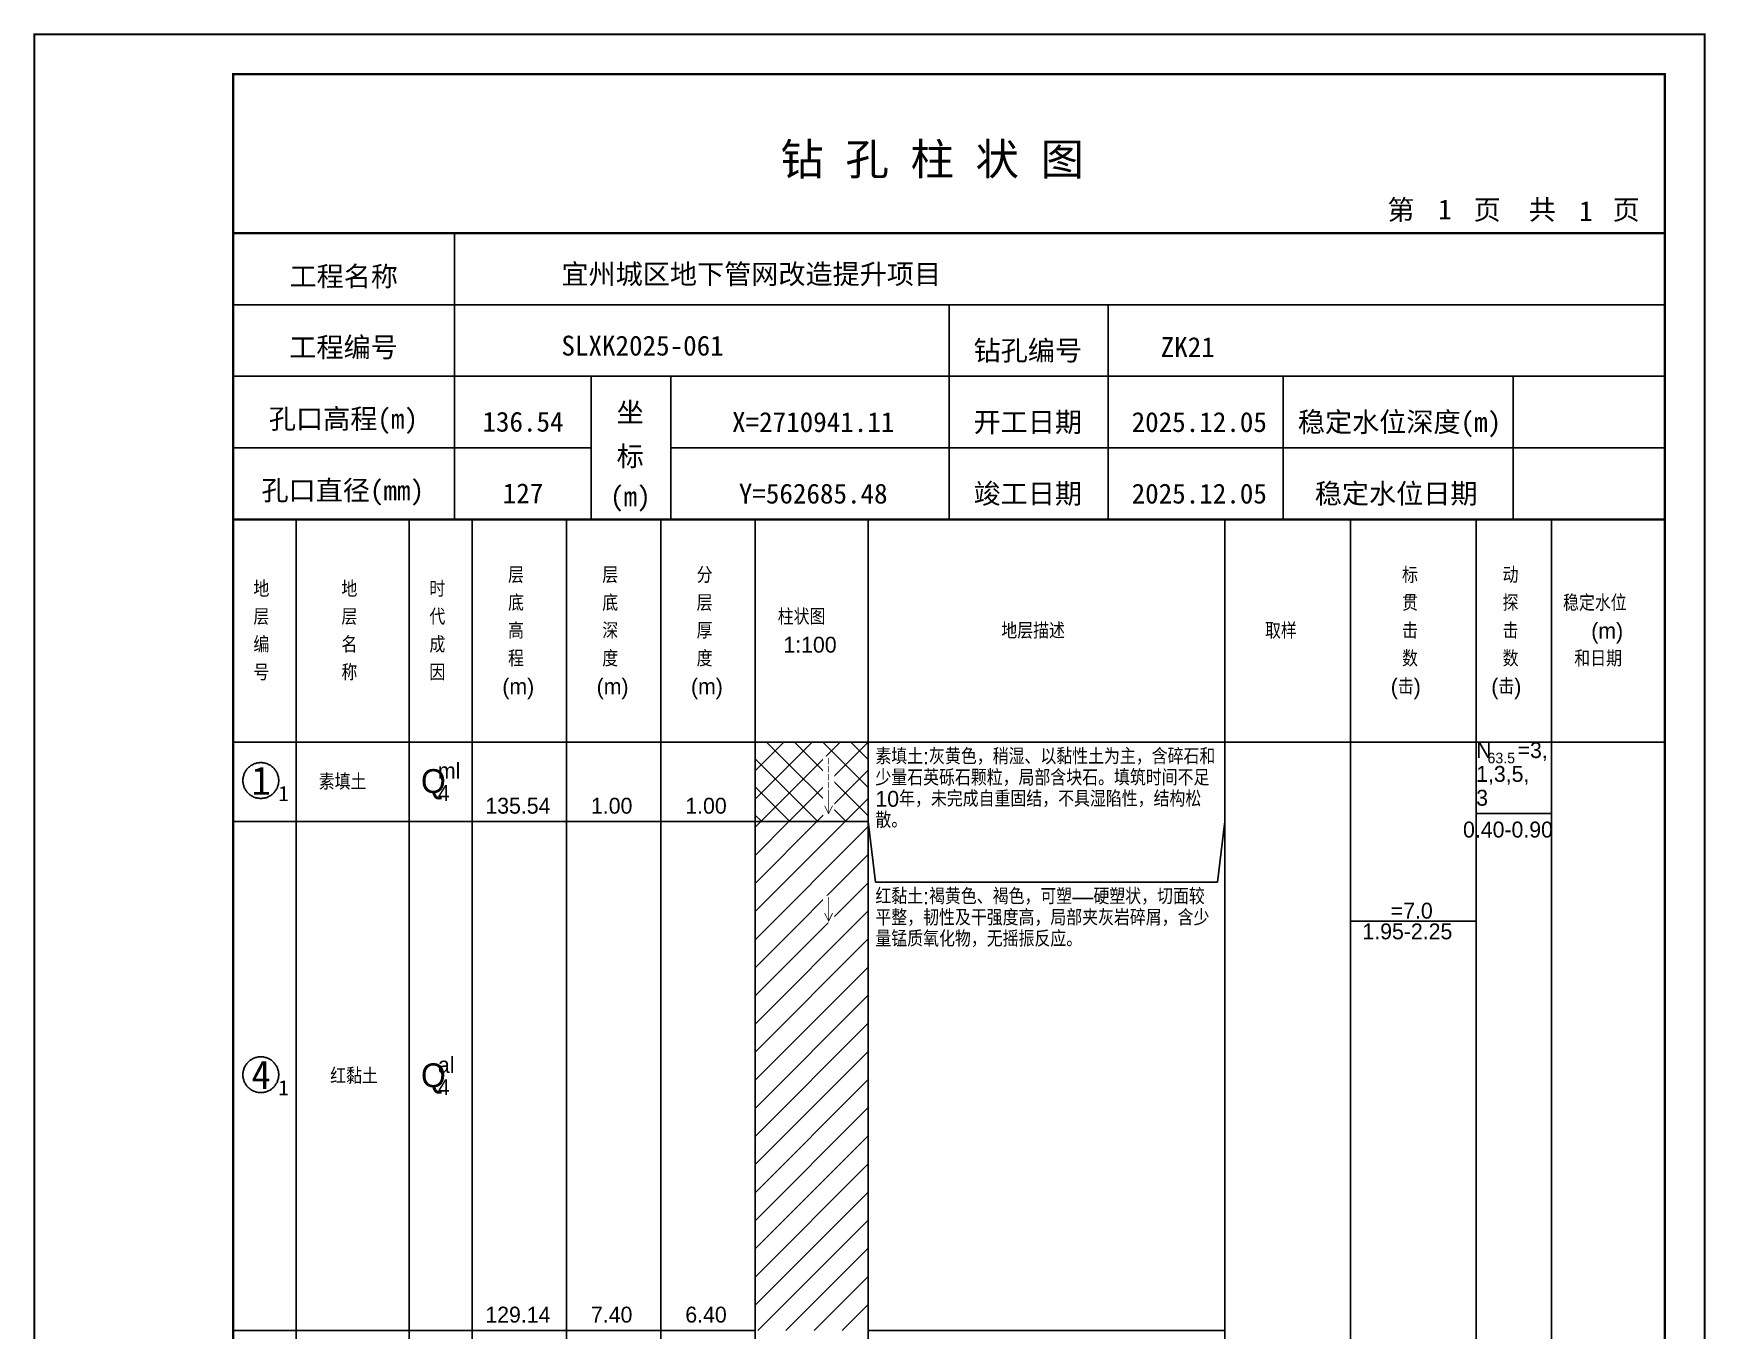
# Model space of a CAD drawing. Header units: millimetres. Extents: x 12489 to 89920, y 4630 to 4927.
# Drawn here: x 42849.3 to 43059.6, y 4763.7 to 4926.8 of the extents above; entities that cross this region are included whole.
import ezdxf
from ezdxf.enums import TextEntityAlignment as Align

# ---------------------------------------------------------------- set-up
doc = ezdxf.new("R2010")
doc.units = ezdxf.units.MM
doc.layers.add('ZZT_TC', color=7, linetype='Continuous')
doc.styles.add('成果图图块', font='', dxfattribs={"height": 2.5})
doc.styles.add('成果图模板', font='')
doc.styles.add('成果图模板标题', font='simhei.ttf')
doc.styles.add('成果图表体', font='Comfont.shx', dxfattribs={"height": 2, "bigfont": 'Hztxt12a.shx'})
doc.styles.get('成果图图块').set_extended_font_data('FangSong_GB2312')
doc.styles.get('成果图模板').set_extended_font_data('FangSong_GB2312')

# ---------------------------------------------------------------- blocks, each defined once
blk = doc.blocks.new('DCBH-1-1-1245', base_point=(0.3, -0.11))
at = {"layer": 'ZZT_TC', "color": 7}
blk.add_polyline3d([(-0.19, 2.31, 0), (-0.3, 2.31, 0), (-0.41, 2.3, 0), (-0.52, 2.29, 0), (-0.63, 2.27, 0), (-0.73, 2.24, 0), (-0.84, 2.21, 0), (-0.95, 2.18, 0), (-1.05, 2.14, 0), (-1.15, 2.09, 0), (-1.25, 2.04, 0), (-1.35, 1.99, 0), (-1.44, 1.93, 0), (-1.53, 1.87, 0), (-1.62, 1.8, 0), (-1.7, 1.73, 0), (-1.78, 1.65, 0), (-1.86, 1.57, 0), (-1.93, 1.49, 0), (-2, 1.4, 0), (-2.06, 1.31, 0), (-2.12, 1.22, 0), (-2.17, 1.12, 0), (-2.22, 1.02, 0), (-2.27, 0.92, 0), (-2.31, 0.82, 0), (-2.34, 0.71, 0), (-2.37, 0.61, 0), (-2.4, 0.5, 0), (-2.41, 0.39, 0), (-2.43, 0.28, 0), (-2.44, 0.17, 0), (-2.44, 0.06, 0), (-2.44, -0.05, 0), (-2.43, -0.16, 0), (-2.41, -0.27, 0), (-2.4, -0.38, 0), (-2.37, -0.49, 0), (-2.34, -0.6, 0), (-2.31, -0.7, 0), (-2.27, -0.8, 0), (-2.22, -0.9, 0), (-2.17, -1, 0), (-2.12, -1.1, 0), (-2.06, -1.19, 0), (-2, -1.28, 0), (-1.93, -1.37, 0), (-1.86, -1.45, 0), (-1.78, -1.53, 0), (-1.7, -1.61, 0), (-1.62, -1.68, 0), (-1.53, -1.75, 0), (-1.44, -1.81, 0), (-1.35, -1.87, 0), (-1.25, -1.93, 0), (-1.15, -1.98, 0), (-1.05, -2.02, 0), (-0.95, -2.06, 0), (-0.84, -2.1, 0), (-0.73, -2.13, 0), (-0.63, -2.15, 0), (-0.52, -2.17, 0), (-0.41, -2.18, 0), (-0.3, -2.19, 0), (-0.19, -2.19, 0), (-0.08, -2.19, 0), (0.03, -2.18, 0), (0.14, -2.17, 0), (0.25, -2.15, 0), (0.36, -2.13, 0), (0.47, -2.1, 0), (0.57, -2.06, 0), (0.67, -2.02, 0), (0.77, -1.98, 0), (0.87, -1.93, 0), (0.97, -1.87, 0), (1.06, -1.81, 0), (1.15, -1.75, 0), (1.24, -1.68, 0), (1.32, -1.61, 0), (1.4, -1.53, 0), (1.48, -1.45, 0), (1.55, -1.37, 0), (1.62, -1.28, 0), (1.68, -1.19, 0), (1.74, -1.1, 0), (1.8, -1, 0), (1.85, -0.9, 0), (1.89, -0.8, 0), (1.93, -0.7, 0), (1.97, -0.6, 0), (2, -0.49, 0), (2.02, -0.38, 0), (2.04, -0.27, 0), (2.05, -0.16, 0), (2.06, -0.05, 0), (2.06, 0.06, 0), (2.06, 0.17, 0), (2.05, 0.28, 0), (2.04, 0.39, 0), (2.02, 0.5, 0), (2, 0.61, 0), (1.97, 0.71, 0), (1.93, 0.82, 0), (1.89, 0.92, 0), (1.85, 1.02, 0), (1.8, 1.12, 0), (1.74, 1.22, 0), (1.68, 1.31, 0), (1.62, 1.4, 0), (1.55, 1.49, 0), (1.48, 1.57, 0), (1.4, 1.65, 0), (1.32, 1.73, 0), (1.24, 1.8, 0), (1.15, 1.87, 0), (1.06, 1.93, 0), (0.97, 1.99, 0), (0.87, 2.04, 0), (0.77, 2.09, 0), (0.67, 2.14, 0), (0.57, 2.18, 0), (0.47, 2.21, 0), (0.36, 2.24, 0), (0.25, 2.27, 0), (0.14, 2.29, 0), (0.03, 2.3, 0), (-0.08, 2.31, 0), (-0.19, 2.31, 0)], dxfattribs=at)
at = {"style": '成果图图块'}
blk.add_text('1', height=3.57, dxfattribs=at).set_placement((-0.16, -1.74), align=Align.CENTER)
blk.add_text('1', height=1.91, dxfattribs=at).set_placement((2.03, -2.53))
blk = doc.blocks.new('DCBH-1-1-1246', base_point=(0.3, -0.11))
at = {"layer": 'ZZT_TC', "color": 7}
blk.add_polyline3d([(-0.19, 2.31, 0), (-0.3, 2.31, 0), (-0.41, 2.3, 0), (-0.52, 2.29, 0), (-0.63, 2.27, 0), (-0.73, 2.24, 0), (-0.84, 2.21, 0), (-0.95, 2.18, 0), (-1.05, 2.14, 0), (-1.15, 2.09, 0), (-1.25, 2.04, 0), (-1.35, 1.99, 0), (-1.44, 1.93, 0), (-1.53, 1.87, 0), (-1.62, 1.8, 0), (-1.7, 1.73, 0), (-1.78, 1.65, 0), (-1.86, 1.57, 0), (-1.93, 1.49, 0), (-2, 1.4, 0), (-2.06, 1.31, 0), (-2.12, 1.22, 0), (-2.17, 1.12, 0), (-2.22, 1.02, 0), (-2.27, 0.92, 0), (-2.31, 0.82, 0), (-2.34, 0.71, 0), (-2.37, 0.61, 0), (-2.4, 0.5, 0), (-2.41, 0.39, 0), (-2.43, 0.28, 0), (-2.44, 0.17, 0), (-2.44, 0.06, 0), (-2.44, -0.05, 0), (-2.43, -0.16, 0), (-2.41, -0.27, 0), (-2.4, -0.38, 0), (-2.37, -0.49, 0), (-2.34, -0.6, 0), (-2.31, -0.7, 0), (-2.27, -0.8, 0), (-2.22, -0.9, 0), (-2.17, -1, 0), (-2.12, -1.1, 0), (-2.06, -1.19, 0), (-2, -1.28, 0), (-1.93, -1.37, 0), (-1.86, -1.45, 0), (-1.78, -1.53, 0), (-1.7, -1.61, 0), (-1.62, -1.68, 0), (-1.53, -1.75, 0), (-1.44, -1.81, 0), (-1.35, -1.87, 0), (-1.25, -1.93, 0), (-1.15, -1.98, 0), (-1.05, -2.02, 0), (-0.95, -2.06, 0), (-0.84, -2.1, 0), (-0.73, -2.13, 0), (-0.63, -2.15, 0), (-0.52, -2.17, 0), (-0.41, -2.18, 0), (-0.3, -2.19, 0), (-0.19, -2.19, 0), (-0.08, -2.19, 0), (0.03, -2.18, 0), (0.14, -2.17, 0), (0.25, -2.15, 0), (0.36, -2.13, 0), (0.47, -2.1, 0), (0.57, -2.06, 0), (0.67, -2.02, 0), (0.77, -1.98, 0), (0.87, -1.93, 0), (0.97, -1.87, 0), (1.06, -1.81, 0), (1.15, -1.75, 0), (1.24, -1.68, 0), (1.32, -1.61, 0), (1.4, -1.53, 0), (1.48, -1.45, 0), (1.55, -1.37, 0), (1.62, -1.28, 0), (1.68, -1.19, 0), (1.74, -1.1, 0), (1.8, -1, 0), (1.85, -0.9, 0), (1.89, -0.8, 0), (1.93, -0.7, 0), (1.97, -0.6, 0), (2, -0.49, 0), (2.02, -0.38, 0), (2.04, -0.27, 0), (2.05, -0.16, 0), (2.06, -0.05, 0), (2.06, 0.06, 0), (2.06, 0.17, 0), (2.05, 0.28, 0), (2.04, 0.39, 0), (2.02, 0.5, 0), (2, 0.61, 0), (1.97, 0.71, 0), (1.93, 0.82, 0), (1.89, 0.92, 0), (1.85, 1.02, 0), (1.8, 1.12, 0), (1.74, 1.22, 0), (1.68, 1.31, 0), (1.62, 1.4, 0), (1.55, 1.49, 0), (1.48, 1.57, 0), (1.4, 1.65, 0), (1.32, 1.73, 0), (1.24, 1.8, 0), (1.15, 1.87, 0), (1.06, 1.93, 0), (0.97, 1.99, 0), (0.87, 2.04, 0), (0.77, 2.09, 0), (0.67, 2.14, 0), (0.57, 2.18, 0), (0.47, 2.21, 0), (0.36, 2.24, 0), (0.25, 2.27, 0), (0.14, 2.29, 0), (0.03, 2.3, 0), (-0.08, 2.31, 0), (-0.19, 2.31, 0)], dxfattribs=at)
at = {"style": '成果图图块'}
blk.add_text('4', height=3.57, dxfattribs=at).set_placement((-0.16, -1.74), align=Align.CENTER)
blk.add_text('1', height=1.91, dxfattribs=at).set_placement((2.03, -2.53))
blk = doc.blocks.new('zztSLbg.dwg', base_point=(0.5, 0))
blk.add_wipeout([(-0.2, -0.2), (1.2, -0.2), (1.2, 3.2), (-0.2, 3.2)])
at = {"color": 7, "const_width": 0.1}
for points in [[(0.5, 3), (0.5, 0)], [(0, 1), (0.5, 0), (1, 1)]]:
    blk.add_lwpolyline(points, dxfattribs=at)
blk = doc.blocks.new('zztGLdt.dwg', base_point=(0.5, 0))
blk.add_wipeout([(-0.2, -0.2), (1.2, -0.2), (1.2, 3.2), (-0.2, 3.2)])
at = {"color": 7, "const_width": 0.1}
for points in [[(0.5, 3), (0.5, 0)], [(0, 1), (0.5, 0), (1, 1)]]:
    blk.add_lwpolyline(points, dxfattribs=at)
blk = doc.blocks.new('钻孔柱状图路桥昇龙制图梁世成校核莫家里.dwg139', base_point=(25, 236))
for p, q in [((52.82, 236), (52.82, 272)), ((25, 263), (205, 263)), ((115, 236), (115, 263)), ((135, 236), (135, 263)), ((25, 254), (205, 254)), ((70, 236), (70, 254)), ((80, 236), (80, 254)), ((157, 236), (157, 254)), ((185.95, 236), (185.95, 254)), ((25, 245), (70, 245)), ((80, 245), (205, 245))]:
    blk.add_line(p, q)
for points, const_width in [([(0, 0), (210, 0), (210, 297), (0, 297)], 0.25), ([(25, 5), (205, 5), (205, 292), (25, 292)], 0.3)]:
    blk.add_lwpolyline(points, close=True, dxfattribs=dict(const_width=const_width))
at = {"const_width": 0.3}
for points in [[(25, 272), (205, 272)], [(25, 236), (205, 236)]]:
    blk.add_lwpolyline(points, dxfattribs=at)
for s, height, style, p in [('钻 孔 柱 状 图', 4, '成果图模板标题', (93.8, 279.31)), ('第', 2.5, '成果图模板', (170.12, 273.7)), ('页', 2.5, '成果图模板', (180.96, 273.7)), ('共', 2.5, '成果图模板', (187.88, 273.7)), ('页', 2.5, '成果图模板', (198.44, 273.7)), ('工程名称', 2.5, '成果图模板', (32.07, 265.32)), ('宜州城区地下管网改造提升项目', 2.5, '成果图模板', (66.26, 265.61)), ('工程编号', 2.5, '成果图模板', (32.05, 256.41)), ('SLXK2025-061', 2.5, '成果图模板', (66.26, 256.61)), ('钻孔编号', 2.5, '成果图模板', (118.08, 256)), ('ZK21', 2.5, '成果图模板', (141.61, 256.43)), ('孔口高程(m)', 2.5, '成果图模板', (29.48, 247.41)), ('坐', 2.5, '成果图模板', (73.21, 248.24)), ('开工日期', 2.5, '成果图模板', (118.08, 247)), ('稳定水位深度(m)', 2.5, '成果图模板', (158.86, 247)), ('标', 2.5, '成果图模板', (73.21, 242.7)), ('孔口直径(mm)', 2.5, '成果图模板', (28.54, 238.41)), ('(m) ', 2.5, '成果图模板', (72.38, 237.65)), ('竣工日期', 2.5, '成果图模板', (118.08, 238)), ('稳定水位日期', 2.5, '成果图模板', (160.99, 238))]:
    blk.add_text(s, height=height, dxfattribs=dict(style=style)).set_placement(p)
at = {"style": '成果图模板'}
for s, p in [('1', (177.35, 273.74)), ('1', (195.08, 273.53)), ('136.54', (61.43, 247.04)), ('X=2710941.11', (97.92, 247)), ('2025.12.05', (146.46, 247)), ('127', (61.43, 238.04)), ('Y=562685.48', (97.92, 238)), ('2025.12.05', (146.46, 238))]:
    blk.add_text(s, height=2.5, dxfattribs=at).set_placement(p, align=Align.CENTER)

msp = doc.modelspace()

# ---------------------------------------------------------------- hatches: boundary and pattern name
at = {"linetype": 'Continuous'}
h = msp.add_hatch(dxfattribs=at)
h.set_pattern_fill('GKSTT', scale=0.5, style=0, pattern_type=2)
h.set_pattern_definition([(45, (0, 0), (-1.76776695, 1.76776695), []), (135, (0, 0), (-1.76776695, -1.76776695), [])])
h.paths.add_polyline_path([(42940.06, 4827.71), (42954.29, 4827.71), (42954.29, 4837.71), (42940.06, 4837.71)])
h = msp.add_hatch(dxfattribs=at)
h.set_pattern_fill('GKNXT', scale=0.5, style=0, pattern_type=2)
h.set_pattern_definition([(45, (0, 0), (-1.76776695, 1.76776695), [])])
h.paths.add_polyline_path([(42940.06, 4763.71), (42954.29, 4763.71), (42954.29, 4827.71), (42940.06, 4827.71)])

# ---------------------------------------------------------------- linework, layer by layer
at = {"color": 0}
for p, q in [((42874.45, 4837.71), (42882.35, 4837.71)), ((42874.45, 4827.71), (42874.45, 4837.71)), ((42882.35, 4827.71), (42882.35, 4837.71)), ((42874.45, 4827.71), (42882.35, 4827.71)), ((42874.45, 4827.71), (42882.35, 4827.71)), ((42874.45, 4763.71), (42874.45, 4827.71)), ((42882.35, 4763.71), (42882.35, 4827.71)), ((42874.45, 4763.71), (42882.35, 4763.71))]:
    msp.add_line(p, q, dxfattribs=at)
for points in [[(42874.45, 4865.71), (42882.35, 4865.71)], [(42874.45, 4837.71), (42874.45, 4865.71)], [(42882.35, 4837.71), (42882.35, 4865.71)], [(42882.35, 4865.71), (42896.58, 4865.71)], [(42882.35, 4837.71), (42882.35, 4865.71)], [(42896.58, 4837.71), (42896.58, 4865.71)], [(42896.58, 4865.71), (42904.49, 4865.71)], [(42896.58, 4837.71), (42896.58, 4865.71)], [(42904.49, 4837.71), (42904.49, 4865.71)], [(42904.49, 4865.71), (42916.35, 4865.71)], [(42904.49, 4837.71), (42904.49, 4865.71)], [(42916.35, 4837.71), (42916.35, 4865.71)], [(42916.35, 4865.71), (42928.2, 4865.71)], [(42916.35, 4837.71), (42916.35, 4865.71)], [(42928.2, 4837.71), (42928.2, 4865.71)], [(42928.2, 4865.71), (42940.06, 4865.71)], [(42928.2, 4837.71), (42928.2, 4865.71)], [(42940.06, 4837.71), (42940.06, 4865.71)], [(42940.06, 4865.71), (42954.29, 4865.71)], [(42940.06, 4837.71), (42940.06, 4865.71)], [(42954.29, 4837.71), (42954.29, 4865.71)], [(42954.29, 4865.71), (42999.11, 4865.71)], [(42954.29, 4837.71), (42954.29, 4865.71)], [(42999.11, 4837.71), (42999.11, 4865.71)], [(42999.11, 4865.71), (43014.92, 4865.71)], [(42999.11, 4837.71), (42999.11, 4865.71)], [(43014.92, 4837.71), (43014.92, 4865.71)], [(43014.92, 4865.71), (43030.73, 4865.71)], [(43014.92, 4837.71), (43014.92, 4865.71)], [(43030.73, 4837.71), (43030.73, 4865.71)], [(43030.73, 4865.71), (43040.22, 4865.71)], [(43030.73, 4837.71), (43030.73, 4865.71)], [(43040.22, 4837.71), (43040.22, 4865.71)], [(43040.22, 4865.71), (43054.45, 4865.71)], [(43040.22, 4837.71), (43040.22, 4865.71)], [(43054.45, 4837.71), (43054.45, 4865.71)], [(42874.45, 4837.71), (42882.35, 4837.71)], [(42874.45, 4643.71), (42874.45, 4837.71)], [(42874.45, 4837.71), (42882.35, 4837.71)], [(42882.35, 4643.71), (42882.35, 4837.71)], [(42882.35, 4837.71), (42896.58, 4837.71)], [(42882.35, 4643.71), (42882.35, 4837.71)], [(42882.35, 4837.71), (42896.58, 4837.71)], [(42882.35, 4837.71), (42896.58, 4837.71)], [(42882.35, 4827.71), (42882.35, 4837.71)], [(42896.58, 4643.71), (42896.58, 4837.71)], [(42896.58, 4827.71), (42896.58, 4837.71)], [(42896.58, 4837.71), (42904.49, 4837.71)], [(42896.58, 4643.71), (42896.58, 4837.71)], [(42896.58, 4837.71), (42904.49, 4837.71)], [(42896.58, 4837.71), (42904.49, 4837.71)], [(42896.58, 4827.71), (42896.58, 4837.71)], [(42904.49, 4643.71), (42904.49, 4837.71)], [(42904.49, 4827.71), (42904.49, 4837.71)], [(42904.49, 4837.71), (42916.35, 4837.71)], [(42904.49, 4643.71), (42904.49, 4837.71)], [(42904.49, 4837.71), (42916.35, 4837.71)], [(42904.49, 4837.71), (42916.35, 4837.71)], [(42904.49, 4827.71), (42904.49, 4837.71)], [(42916.35, 4643.71), (42916.35, 4837.71)], [(42916.35, 4827.71), (42916.35, 4837.71)], [(42916.35, 4837.71), (42928.2, 4837.71)], [(42916.35, 4643.71), (42916.35, 4837.71)], [(42916.35, 4837.71), (42928.2, 4837.71)], [(42916.35, 4837.71), (42928.2, 4837.71)], [(42916.35, 4827.71), (42916.35, 4837.71)], [(42928.2, 4643.71), (42928.2, 4837.71)], [(42928.2, 4827.71), (42928.2, 4837.71)], [(42928.2, 4837.71), (42940.06, 4837.71)], [(42928.2, 4643.71), (42928.2, 4837.71)], [(42928.2, 4837.71), (42940.06, 4837.71)], [(42928.2, 4837.71), (42940.06, 4837.71)], [(42928.2, 4827.71), (42928.2, 4837.71)], [(42940.06, 4643.71), (42940.06, 4837.71)], [(42940.06, 4827.71), (42940.06, 4837.71)], [(42940.06, 4837.71), (42954.29, 4837.71)], [(42940.06, 4643.71), (42940.06, 4837.71)], [(42940.06, 4837.71), (42954.29, 4837.71)], [(42954.29, 4643.71), (42954.29, 4837.71)], [(42954.29, 4837.71), (42999.11, 4837.71)], [(42954.29, 4643.71), (42954.29, 4837.71)], [(42954.29, 4837.71), (42999.11, 4837.71)], [(42954.29, 4827.71), (42954.29, 4837.71)], [(42999.11, 4643.71), (42999.11, 4837.71)], [(42999.11, 4827.71), (42999.11, 4837.71)], [(42999.11, 4837.71), (43014.92, 4837.71)], [(42999.11, 4643.71), (42999.11, 4837.71)], [(42999.11, 4837.71), (43014.92, 4837.71)], [(43014.92, 4643.71), (43014.92, 4837.71)], [(43014.92, 4837.71), (43030.73, 4837.71)], [(43014.92, 4643.71), (43014.92, 4837.71)], [(43014.92, 4837.71), (43030.73, 4837.71)], [(43030.73, 4643.71), (43030.73, 4837.71)], [(43030.73, 4837.71), (43040.22, 4837.71)], [(43030.73, 4643.71), (43030.73, 4837.71)], [(43030.73, 4837.71), (43040.22, 4837.71)], [(43030.73, 4837.71), (43040.22, 4837.71)], [(43030.73, 4828.71), (43030.73, 4837.71)], [(43040.22, 4643.71), (43040.22, 4837.71)], [(43040.22, 4828.71), (43040.22, 4837.71)], [(43040.22, 4837.71), (43054.45, 4837.71)], [(43040.22, 4643.71), (43040.22, 4837.71)], [(43040.22, 4837.71), (43054.45, 4837.71)], [(43054.45, 4643.71), (43054.45, 4837.71)], [(42882.35, 4827.71), (42896.58, 4827.71)], [(42882.35, 4827.71), (42896.58, 4827.71)], [(42882.35, 4763.71), (42882.35, 4827.71)], [(42896.58, 4763.71), (42896.58, 4827.71)], [(42896.58, 4827.71), (42904.49, 4827.71)], [(42896.58, 4827.71), (42904.49, 4827.71)], [(42896.58, 4763.71), (42896.58, 4827.71)], [(42904.49, 4763.71), (42904.49, 4827.71)], [(42904.49, 4827.71), (42916.35, 4827.71)], [(42904.49, 4827.71), (42916.35, 4827.71)], [(42904.49, 4763.71), (42904.49, 4827.71)], [(42916.35, 4763.71), (42916.35, 4827.71)], [(42916.35, 4827.71), (42928.2, 4827.71)], [(42916.35, 4827.71), (42928.2, 4827.71)], [(42916.35, 4763.71), (42916.35, 4827.71)], [(42928.2, 4763.71), (42928.2, 4827.71)], [(42928.2, 4827.71), (42940.06, 4827.71)], [(42928.2, 4827.71), (42940.06, 4827.71)], [(42928.2, 4763.71), (42928.2, 4827.71)], [(42940.06, 4763.71), (42940.06, 4827.71)], [(42954.29, 4827.71), (42955.19, 4820.11)], [(42954.29, 4763.71), (42954.29, 4827.71)], [(42998.22, 4820.11), (42999.11, 4827.71)], [(42999.11, 4763.71), (42999.11, 4827.71)], [(43030.73, 4828.71), (43040.22, 4828.71)], [(42955.19, 4820.11), (42998.22, 4820.11)], [(43014.92, 4815.21), (43030.73, 4815.21)], [(42882.35, 4763.71), (42896.58, 4763.71)], [(42896.58, 4763.71), (42904.49, 4763.71)], [(42904.49, 4763.71), (42916.35, 4763.71)], [(42916.35, 4763.71), (42928.2, 4763.71)], [(42928.2, 4763.71), (42940.06, 4763.71)], [(42954.29, 4763.71), (42999.11, 4763.71)]]:
    msp.add_lwpolyline(points, dxfattribs=at)
at = {"color": 7, "flags": 128}
msp.add_lwpolyline([(42940.06, 4827.71), (42954.29, 4827.71)], dxfattribs=at)

# ---------------------------------------------------------------- block references
for name, p in [('DCBH-1-1-1245', (42878.4, 4832.71)), ('DCBH-1-1-1246', (42878.4, 4795.71))]:
    msp.add_blockref(name, p)

# ---------------------------------------------------------------- texts
at = {"color": 0, "style": '成果图表体'}
for s, height, p in [('层', 2, (42909, 4857.71)), ('层', 2, (42920.85, 4857.71)), ('分', 2, (42932.71, 4857.71)), ('标', 2, (43021.41, 4857.71)), ('动', 2, (43034.05, 4857.71)), ('地', 2, (42876.98, 4855.96)), ('地', 2, (42888.05, 4855.96)), ('时', 2, (42899.11, 4855.96)), ('底', 2, (42909, 4854.21)), ('底', 2, (42920.85, 4854.21)), ('层', 2, (42932.71, 4854.21)), ('贯', 2, (43021.41, 4854.21)), ('探', 2, (43034.05, 4854.21)), ('稳定水位', 2, (43041.65, 4854.21)), ('层', 2, (42876.98, 4852.46)), ('层', 2, (42888.05, 4852.46)), ('代', 2, (42899.11, 4852.46)), ('高', 2, (42909, 4850.71)), ('深', 2, (42920.85, 4850.71)), ('厚', 2, (42932.71, 4850.71)), ('柱状图', 2, (42942.91, 4852.46)), ('地层描述', 2, (42971.02, 4850.71)), ('取样', 2, (43004.18, 4850.71)), ('击', 2, (43021.41, 4850.71)), ('击', 2, (43034.05, 4850.71)), ('(m)', 2, (43045.2, 4850.71)), ('编', 2, (42876.98, 4848.96)), ('名', 2, (42888.05, 4848.96)), ('成', 2, (42899.11, 4848.96)), ('1:100', 2, (42943.62, 4848.96)), ('程', 2, (42909, 4847.21)), ('度', 2, (42920.85, 4847.21)), ('度', 2, (42932.71, 4847.21)), ('数', 2, (43021.41, 4847.21)), ('数', 2, (43034.05, 4847.21)), ('和日期', 2, (43043.07, 4847.21)), ('号', 2, (42876.98, 4845.46)), ('称', 2, (42888.05, 4845.46)), ('因', 2, (42899.11, 4845.46)), ('(m)', 2, (42908.28, 4843.71)), ('(m)', 2, (42920.14, 4843.71)), ('(m)', 2, (42932, 4843.71)), ('(击)', 2, (43019.99, 4843.71)), ('(击)', 2, (43032.63, 4843.71)), ('N', 2, (43030.73, 4835.71)), ('63.5', 1.333, (43032.15, 4835.04)), ('=3,', 2, (43035.94, 4835.71)), ('素填土', 2, (42885.2, 4831.71)), ('Q', 3, (42898.05, 4831.31)), ('ml', 2, (42900.18, 4833.11)), ('1,3,5,', 2, (43030.73, 4832.71)), ('4', 2, (42900.18, 4830.31)), ('3', 2, (43030.73, 4829.71)), ('135.54', 2, (42906.15, 4828.71)), ('1.00', 2, (42919.43, 4828.71)), ('1.00', 2, (42931.29, 4828.71)), ('0.40-0.90', 2, (43029.08, 4825.71)), ('=7.0', 2, (43019.99, 4815.51)), ('1.95-2.25', 2, (43016.43, 4812.91)), ('al', 2, (42900.18, 4796.11)), ('红黏土', 2, (42886.63, 4794.71)), ('Q', 3, (42898.05, 4794.31)), ('4', 2, (42900.18, 4793.31)), ('129.14', 2, (42906.15, 4764.71)), ('7.40', 2, (42919.43, 4764.71)), ('6.40', 2, (42931.29, 4764.71))]:
    msp.add_text(s, height=height, dxfattribs=at).set_placement(p)
at = {"color": 0, "char_height": 2, "width": 43.0292, "attachment_point": 1, "line_spacing_factor": 0.8, "style": '成果图表体'}
for s, insert in [('素填土:灰黄色，稍湿、以黏性土为主，含碎石和少量石英砾石颗粒，局部含块石。填筑时间不足10年，未完成自重固结，不具湿陷性，结构松散。', (42955.19, 4836.91)), ('红黏土:褐黄色、褐色，可塑—硬塑状，切面较平整，韧性及干强度高，局部夹灰岩碎屑，含少量锰质氧化物，无摇振反应。', (42955.19, 4819.31))]:
    msp.add_mtext(s, dxfattribs=dict(at, insert=insert))

# ---------------------------------------------------------------- next in the draw order: block references
for name, p in [('zztGLdt.dwg', (42949.31, 4832.71)), ('zztSLbg.dwg', (42949.31, 4815.21))]:
    msp.add_blockref(name, p)

# ---------------------------------------------------------------- next in the draw order: block references
msp.add_blockref('zztGLdt.dwg', (42949.31, 4831.71))

# ---------------------------------------------------------------- next in the draw order: block references
msp.add_blockref('zztGLdt.dwg', (42949.31, 4830.71))

# ---------------------------------------------------------------- next in the draw order: block references
msp.add_blockref('zztGLdt.dwg', (42949.31, 4829.71))

# ---------------------------------------------------------------- next in the draw order: block references
msp.add_blockref('zztGLdt.dwg', (42949.31, 4828.71))

# ---------------------------------------------------------------- next in the draw order: block references
msp.add_blockref('钻孔柱状图路桥昇龙制图梁世成校核莫家里.dwg139', (42874.45, 4865.71))

doc.saveas('drawing.dxf')
